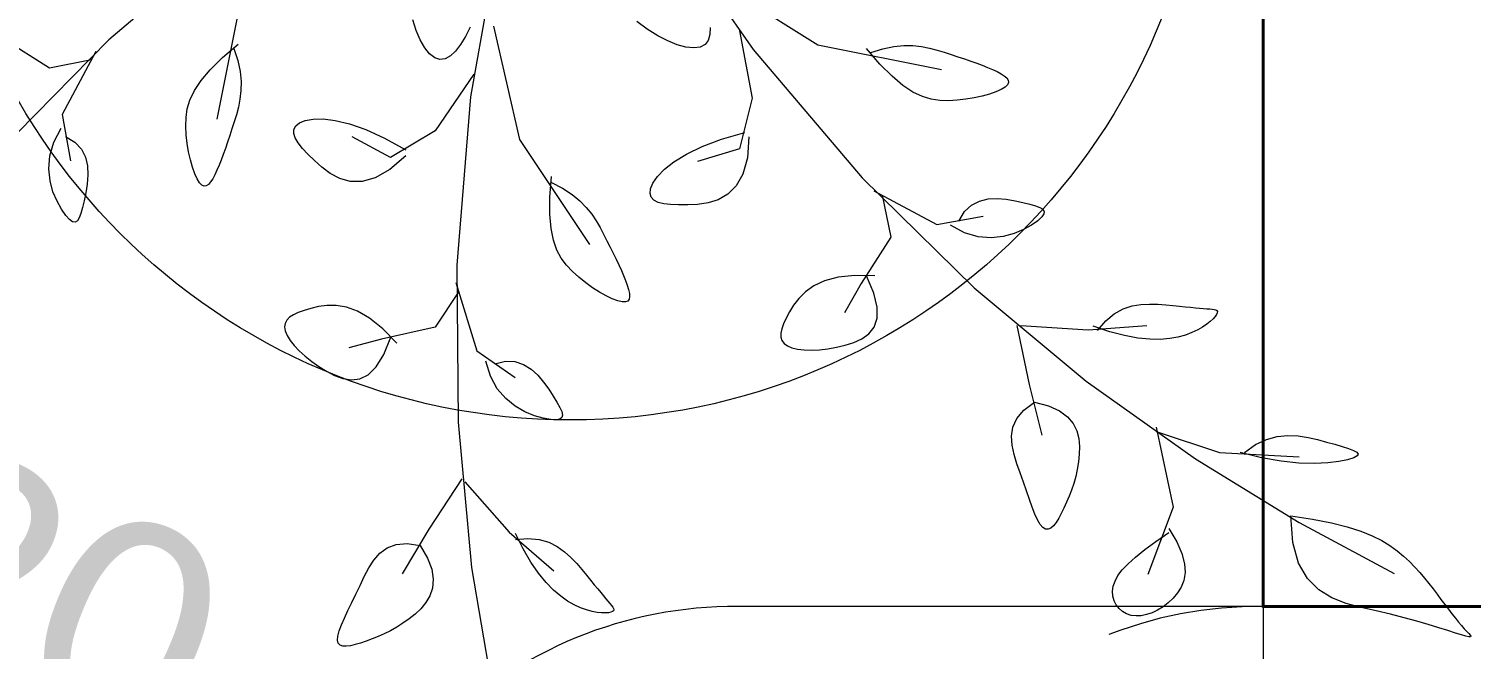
# Model space of a CAD drawing. Header units: centimetres. Extents: x -26724 to 60145, y -23645 to 6771.
# Drawn here: x -19273.8 to -19205.2, y 5338.4 to 5367.9 of the extents above; entities that cross this region are included whole.
import ezdxf

# ---------------------------------------------------------------- set-up
doc = ezdxf.new("R2010")
doc.units = ezdxf.units.CM
for name, pattern in [('AUSGEZOGEN', [0]), ('DALEKOVOD_VN', [5, 2.5, -2.5]), ('PUNKT2_S9', [0.35, 0.15, -0.1, 0, -0.1])]:
    doc.linetypes.add(name, pattern=pattern)
for name, color, linetype, lineweight in [('4.KOTE', 88, 'Continuous', 15), ('Moebel', 252, 'PUNKT2_S9', 13), ('namjestaj', 150, 'Continuous', 5), ('zid', 7, 'Continuous', 40)]:
    doc.layers.add(name, color=color, linetype=linetype, lineweight=lineweight)
doc.styles.get("Standard").update_dxf_attribs({"font": 'calibri.ttf'})
doc.dimstyles.new('ja 1 50', dxfattribs={"dimtxt": 10, "dimasz": 5, "dimexe": 5, "dimexo": 5, "dimgap": 1, "dimtad": 1, "dimdec": 0, "dimtxsty": 'Standard', "dimblk": 'ARCHTICK', "dimcen": 2.5, "dimclrd": 256, "dimclrt": 7, "dimadec": 0, "dimazin": 0, "dimtfac": 1, "dimtdec": 0, "dimtix": 1, "dimtmove": 1, "dimatfit": 3, "dimldrblk": 'ARCHTICK', "dimfxl": 10, "dimfxlon": 1, "dimlwd": 0, "dimlwe": 9, "dimarcsym": 0})

# ---------------------------------------------------------------- blocks, each defined once
blk = doc.blocks.new('ggggt')
at = {"layer": 'Moebel', "color": 91, "linetype": 'AUSGEZOGEN', "lineweight": 18, "transparency": 33554687}
for p, q in [((1571.528, 1984.52, 13.5), (1576.458, 1977.47, 13.5)), ((1564.507, 1983.677, 13.5), (1563.007, 1975.207, 13.5)), ((1551.896, 1983.117, 13.5), (1545.785, 1977.92, 13.5)), ((1574.847, 1980.627, 13.5), (1579.545, 1977.686, 13.5)), ((1552.112, 1980.03, 13.5), (1550.936, 1974.158, 13.5)), ((1560.419, 1978.366, 13.5), (1560.254, 1978.878, 13.5)), ((1562.998, 1978.522, 13.5), (1562.771, 1978.084, 13.5)), ((1564.101, 1978.578, 13.5), (1565.343, 1973.177, 13.5)), ((1571.423, 1978.427, 13.5), (1570.93, 1978.793, 13.5)), ((1574.412, 1978.51, 13.5), (1574.403, 1978.172, 13.5)), ((1545.785, 1977.92, 13.5), (1540.545, 1972.589, 13.5)), ((1542.963, 1976.57, 13.5), (1540.761, 1977.969, 13.5)), ((1560.611, 1977.918, 13.5), (1560.419, 1978.366, 13.5)), ((1560.827, 1977.545, 13.5), (1560.611, 1977.918, 13.5)), ((1562.771, 1978.084, 13.5), (1562.537, 1977.702, 13.5)), ((1571.915, 1978.12, 13.5), (1571.423, 1978.427, 13.5)), ((1572.393, 1977.874, 13.5), (1571.915, 1978.12, 13.5)), ((1572.846, 1977.693, 13.5), (1572.393, 1977.874, 13.5)), ((1574.325, 1977.899, 13.5), (1574.171, 1977.699, 13.5)), ((1574.403, 1978.172, 13.5), (1574.325, 1977.899, 13.5)), ((1575.809, 1978.35, 13.5), (1576.409, 1975.146, 13.5)), ((1545.166, 1977.369, 13.5), (1543.564, 1974.371, 13.5)), ((1551.2, 1977.079, 13.5), (1551.94, 1977.718, 13.5)), ((1551.74, 1977.519, 13.5), (1551.925, 1976.946, 13.5)), ((1561.059, 1977.258, 13.5), (1560.827, 1977.545, 13.5)), ((1561.303, 1977.068, 13.5), (1561.059, 1977.258, 13.5)), ((1562.051, 1977.156, 13.5), (1561.802, 1977.018, 13.5)), ((1562.296, 1977.388, 13.5), (1562.051, 1977.156, 13.5)), ((1562.537, 1977.702, 13.5), (1562.296, 1977.388, 13.5)), ((1573.262, 1977.582, 13.5), (1572.846, 1977.693, 13.5)), ((1573.63, 1977.543, 13.5), (1573.262, 1977.582, 13.5)), ((1573.936, 1977.581, 13.5), (1573.63, 1977.543, 13.5)), ((1574.171, 1977.699, 13.5), (1573.936, 1977.581, 13.5)), ((1576.458, 1977.47, 13.5), (1581.655, 1971.359, 13.5)), ((1579.545, 1977.686, 13.5), (1585.417, 1976.51, 13.5)), ((1582.496, 1976.774, 13.5), (1581.857, 1977.514, 13.5)), ((1582.057, 1977.314, 13.5), (1582.629, 1977.499, 13.5)), ((1582.629, 1977.499, 13.5), (1583.151, 1977.61, 13.5)), ((1583.151, 1977.61, 13.5), (1583.629, 1977.658, 13.5)), ((1583.629, 1977.658, 13.5), (1584.068, 1977.654, 13.5)), ((1584.068, 1977.654, 13.5), (1584.474, 1977.609, 13.5)), ((1584.474, 1977.609, 13.5), (1584.854, 1977.532, 13.5)), ((1584.854, 1977.532, 13.5), (1585.212, 1977.436, 13.5)), ((1585.212, 1977.436, 13.5), (1585.555, 1977.331, 13.5)), ((1585.555, 1977.331, 13.5), (1585.887, 1977.225, 13.5)), ((1585.887, 1977.225, 13.5), (1586.209, 1977.121, 13.5)), ((1544.966, 1976.969, 13.5), (1542.963, 1976.57, 13.5)), ((1550.181, 1975.984, 13.5), (1550.62, 1976.505, 13.5)), ((1550.62, 1976.505, 13.5), (1551.2, 1977.079, 13.5)), ((1551.925, 1976.946, 13.5), (1552.036, 1976.424, 13.5)), ((1561.552, 1976.985, 13.5), (1561.303, 1977.068, 13.5)), ((1561.802, 1977.018, 13.5), (1561.552, 1976.985, 13.5)), ((1583.07, 1976.194, 13.5), (1582.496, 1976.774, 13.5)), ((1586.209, 1977.121, 13.5), (1586.519, 1977.018, 13.5)), ((1586.519, 1977.018, 13.5), (1586.817, 1976.916, 13.5)), ((1586.817, 1976.916, 13.5), (1587.1, 1976.814, 13.5)), ((1587.1, 1976.814, 13.5), (1587.368, 1976.714, 13.5)), ((1587.368, 1976.714, 13.5), (1587.62, 1976.613, 13.5)), ((1587.62, 1976.613, 13.5), (1587.854, 1976.513, 13.5)), ((1587.854, 1976.513, 13.5), (1588.068, 1976.413, 13.5)), ((1549.865, 1975.507, 13.5), (1550.181, 1975.984, 13.5)), ((1552.036, 1976.424, 13.5), (1552.084, 1975.946, 13.5)), ((1552.084, 1975.946, 13.5), (1552.08, 1975.507, 13.5)), ((1563.17, 1976.287, 13.5), (1561.329, 1973.598, 13.5)), ((1583.591, 1975.755, 13.5), (1583.07, 1976.194, 13.5)), ((1588.068, 1976.413, 13.5), (1588.257, 1976.312, 13.5)), ((1588.257, 1976.312, 13.5), (1588.412, 1976.211, 13.5)), ((1588.412, 1976.211, 13.5), (1588.528, 1976.109, 13.5)), ((1588.567, 1975.79, 13.5), (1588.453, 1975.679, 13.5)), ((1588.528, 1976.109, 13.5), (1588.598, 1976.004, 13.5)), ((1588.613, 1975.898, 13.5), (1588.567, 1975.79, 13.5)), ((1588.598, 1976.004, 13.5), (1588.613, 1975.898, 13.5)), ((1549.652, 1975.062, 13.5), (1549.865, 1975.507, 13.5)), ((1552.034, 1975.101, 13.5), (1551.958, 1974.721, 13.5)), ((1552.08, 1975.507, 13.5), (1552.034, 1975.101, 13.5)), ((1563.007, 1975.207, 13.5), (1562.361, 1967.211, 13.5)), ((1576.409, 1975.146, 13.5), (1575.809, 1972.743, 13.5)), ((1584.068, 1975.439, 13.5), (1583.591, 1975.755, 13.5)), ((1584.513, 1975.227, 13.5), (1584.068, 1975.439, 13.5)), ((1584.935, 1975.1, 13.5), (1584.513, 1975.227, 13.5)), ((1585.345, 1975.04, 13.5), (1584.935, 1975.1, 13.5)), ((1586.584, 1975.094, 13.5), (1586.17, 1975.048, 13.5)), ((1586.986, 1975.162, 13.5), (1586.584, 1975.094, 13.5)), ((1587.366, 1975.247, 13.5), (1586.986, 1975.162, 13.5)), ((1587.714, 1975.345, 13.5), (1587.366, 1975.247, 13.5)), ((1588.018, 1975.453, 13.5), (1587.714, 1975.345, 13.5)), ((1588.268, 1975.565, 13.5), (1588.018, 1975.453, 13.5)), ((1588.453, 1975.679, 13.5), (1588.268, 1975.565, 13.5)), ((1549.466, 1974.23, 13.5), (1549.526, 1974.64, 13.5)), ((1549.526, 1974.64, 13.5), (1549.652, 1975.062, 13.5)), ((1551.958, 1974.721, 13.5), (1551.862, 1974.363, 13.5)), ((1585.755, 1975.028, 13.5), (1585.345, 1975.04, 13.5)), ((1586.17, 1975.048, 13.5), (1585.755, 1975.028, 13.5)), ((1543.173, 1973.052, 13.5), (1543.53, 1973.72, 13.5)), ((1543.564, 1974.371, 13.5), (1543.965, 1972.172, 13.5)), ((1549.454, 1973.82, 13.5), (1549.466, 1974.23, 13.5)), ((1549.474, 1973.405, 13.5), (1549.454, 1973.82, 13.5)), ((1551.757, 1974.02, 13.5), (1551.651, 1973.688, 13.5)), ((1551.862, 1974.363, 13.5), (1551.757, 1974.02, 13.5)), ((1554.601, 1973.662, 13.5), (1554.69, 1973.828, 13.5)), ((1554.69, 1973.828, 13.5), (1554.868, 1973.969, 13.5)), ((1554.868, 1973.969, 13.5), (1555.142, 1974.081, 13.5)), ((1555.142, 1974.081, 13.5), (1555.515, 1974.151, 13.5)), ((1555.515, 1974.151, 13.5), (1555.987, 1974.161, 13.5)), ((1555.987, 1974.161, 13.5), (1556.562, 1974.092, 13.5)), ((1556.562, 1974.092, 13.5), (1557.241, 1973.928, 13.5)), ((1557.241, 1973.928, 13.5), (1558.026, 1973.651, 13.5)), ((1542.984, 1972.405, 13.5), (1543.173, 1973.052, 13.5)), ((1543.73, 1973.321, 13.5), (1544.179, 1973.056, 13.5)), ((1544.179, 1973.056, 13.5), (1544.49, 1972.725, 13.5)), ((1549.52, 1972.991, 13.5), (1549.474, 1973.405, 13.5)), ((1551.444, 1973.056, 13.5), (1551.342, 1972.758, 13.5)), ((1551.547, 1973.366, 13.5), (1551.444, 1973.056, 13.5)), ((1551.651, 1973.688, 13.5), (1551.547, 1973.366, 13.5)), ((1554.594, 1973.472, 13.5), (1554.601, 1973.662, 13.5)), ((1554.664, 1973.258, 13.5), (1554.594, 1973.472, 13.5)), ((1554.804, 1973.021, 13.5), (1554.664, 1973.258, 13.5)), ((1555.007, 1972.762, 13.5), (1554.804, 1973.021, 13.5)), ((1559.206, 1972.323, 13.5), (1557.367, 1973.312, 13.5)), ((1558.026, 1973.651, 13.5), (1558.92, 1973.244, 13.5)), ((1558.92, 1973.244, 13.5), (1559.925, 1972.688, 13.5)), ((1561.329, 1973.598, 13.5), (1559.206, 1972.323, 13.5)), ((1565.343, 1973.177, 13.5), (1568.663, 1968.193, 13.5)), ((1574.036, 1972.848, 13.5), (1574.956, 1973.192, 13.5)), ((1574.956, 1973.192, 13.5), (1576.059, 1973.509, 13.5)), ((1576.259, 1973.309, 13.5), (1576.184, 1972.309, 13.5)), ((1542.934, 1971.789, 13.5), (1542.984, 1972.405, 13.5)), ((1544.49, 1972.725, 13.5), (1544.683, 1972.343, 13.5)), ((1544.683, 1972.343, 13.5), (1544.779, 1971.927, 13.5)), ((1549.588, 1972.589, 13.5), (1549.52, 1972.991, 13.5)), ((1549.673, 1972.209, 13.5), (1549.588, 1972.589, 13.5)), ((1551.24, 1972.475, 13.5), (1551.14, 1972.207, 13.5)), ((1551.342, 1972.758, 13.5), (1551.24, 1972.475, 13.5)), ((1555.266, 1972.48, 13.5), (1555.007, 1972.762, 13.5)), ((1555.574, 1972.177, 13.5), (1555.266, 1972.48, 13.5)), ((1559.925, 1972.405, 13.5), (1559.164, 1971.751, 13.5)), ((1572.688, 1972.124, 13.5), (1573.284, 1972.489, 13.5)), ((1573.284, 1972.489, 13.5), (1574.036, 1972.848, 13.5)), ((1575.809, 1972.743, 13.5), (1573.81, 1972.142, 13.5)), ((1542.994, 1971.215, 13.5), (1542.934, 1971.789, 13.5)), ((1544.779, 1971.927, 13.5), (1544.8, 1971.496, 13.5)), ((1549.771, 1971.861, 13.5), (1549.673, 1972.209, 13.5)), ((1549.879, 1971.557, 13.5), (1549.771, 1971.861, 13.5)), ((1550.939, 1971.721, 13.5), (1550.839, 1971.507, 13.5)), ((1551.039, 1971.955, 13.5), (1550.939, 1971.721, 13.5)), ((1551.14, 1972.207, 13.5), (1551.039, 1971.955, 13.5)), ((1555.928, 1971.86, 13.5), (1555.574, 1972.177, 13.5)), ((1556.328, 1971.561, 13.5), (1555.928, 1971.86, 13.5)), ((1559.164, 1971.751, 13.5), (1558.473, 1971.356, 13.5)), ((1571.906, 1971.426, 13.5), (1572.233, 1971.766, 13.5)), ((1572.233, 1971.766, 13.5), (1572.688, 1972.124, 13.5)), ((1576.184, 1972.309, 13.5), (1575.975, 1971.541, 13.5)), ((1543.134, 1970.696, 13.5), (1542.994, 1971.215, 13.5)), ((1544.765, 1971.065, 13.5), (1544.696, 1970.651, 13.5)), ((1544.8, 1971.496, 13.5), (1544.765, 1971.065, 13.5)), ((1549.991, 1971.307, 13.5), (1549.879, 1971.557, 13.5)), ((1550.105, 1971.122, 13.5), (1549.991, 1971.307, 13.5)), ((1550.216, 1971.008, 13.5), (1550.105, 1971.122, 13.5)), ((1550.324, 1970.962, 13.5), (1550.216, 1971.008, 13.5)), ((1550.43, 1970.978, 13.5), (1550.324, 1970.962, 13.5)), ((1550.534, 1971.047, 13.5), (1550.43, 1970.978, 13.5)), ((1550.637, 1971.163, 13.5), (1550.534, 1971.047, 13.5)), ((1550.738, 1971.318, 13.5), (1550.637, 1971.163, 13.5)), ((1550.839, 1971.507, 13.5), (1550.738, 1971.318, 13.5)), ((1556.779, 1971.322, 13.5), (1556.328, 1971.561, 13.5)), ((1557.284, 1971.181, 13.5), (1556.779, 1971.322, 13.5)), ((1557.848, 1971.179, 13.5), (1557.284, 1971.181, 13.5)), ((1558.473, 1971.356, 13.5), (1557.848, 1971.179, 13.5)), ((1566.785, 1970.446, 13.5), (1566.856, 1971.421, 13.5)), ((1566.856, 1971.138, 13.5), (1567.392, 1970.863, 13.5)), ((1571.578, 1970.839, 13.5), (1571.692, 1971.113, 13.5)), ((1571.692, 1971.113, 13.5), (1571.906, 1971.426, 13.5)), ((1575.658, 1970.974, 13.5), (1575.258, 1970.577, 13.5)), ((1575.975, 1971.541, 13.5), (1575.658, 1970.974, 13.5)), ((1581.655, 1971.359, 13.5), (1586.986, 1966.12, 13.5)), ((1543.326, 1970.242, 13.5), (1543.134, 1970.696, 13.5)), ((1544.615, 1970.272, 13.5), (1544.536, 1969.943, 13.5)), ((1544.696, 1970.651, 13.5), (1544.615, 1970.272, 13.5)), ((1566.781, 1969.629, 13.5), (1566.785, 1970.446, 13.5)), ((1567.392, 1970.863, 13.5), (1567.839, 1970.573, 13.5)), ((1567.839, 1970.573, 13.5), (1568.211, 1970.269, 13.5)), ((1568.211, 1970.269, 13.5), (1568.519, 1969.956, 13.5)), ((1571.552, 1970.613, 13.5), (1571.578, 1970.839, 13.5)), ((1571.606, 1970.433, 13.5), (1571.552, 1970.613, 13.5)), ((1571.736, 1970.294, 13.5), (1571.606, 1970.433, 13.5)), ((1571.936, 1970.193, 13.5), (1571.736, 1970.294, 13.5)), ((1574.801, 1970.319, 13.5), (1574.313, 1970.169, 13.5)), ((1575.258, 1970.577, 13.5), (1574.801, 1970.319, 13.5)), ((1582.206, 1970.74, 13.5), (1585.204, 1969.138, 13.5)), ((1582.606, 1970.54, 13.5), (1583.006, 1968.537, 13.5)), ((1587.232, 1970.257, 13.5), (1587.648, 1970.353, 13.5)), ((1587.648, 1970.353, 13.5), (1588.079, 1970.374, 13.5)), ((1588.079, 1970.374, 13.5), (1588.51, 1970.339, 13.5)), ((1588.51, 1970.339, 13.5), (1588.924, 1970.27, 13.5)), ((1588.924, 1970.27, 13.5), (1589.303, 1970.189, 13.5)), ((1543.54, 1969.863, 13.5), (1543.326, 1970.242, 13.5)), ((1543.747, 1969.572, 13.5), (1543.54, 1969.863, 13.5)), ((1544.46, 1969.671, 13.5), (1544.381, 1969.462, 13.5)), ((1544.536, 1969.943, 13.5), (1544.46, 1969.671, 13.5)), ((1566.839, 1968.95, 13.5), (1566.781, 1969.629, 13.5)), ((1568.519, 1969.956, 13.5), (1568.774, 1969.636, 13.5)), ((1568.774, 1969.636, 13.5), (1568.988, 1969.314, 13.5)), ((1572.203, 1970.124, 13.5), (1571.936, 1970.193, 13.5)), ((1572.529, 1970.084, 13.5), (1572.203, 1970.124, 13.5)), ((1572.911, 1970.068, 13.5), (1572.529, 1970.084, 13.5)), ((1573.344, 1970.072, 13.5), (1572.911, 1970.068, 13.5)), ((1573.818, 1970.097, 13.5), (1573.344, 1970.072, 13.5)), ((1574.313, 1970.169, 13.5), (1573.818, 1970.097, 13.5)), ((1586.255, 1969.304, 13.5), (1586.519, 1969.754, 13.5)), ((1586.519, 1969.754, 13.5), (1586.85, 1970.064, 13.5)), ((1586.85, 1970.064, 13.5), (1587.232, 1970.257, 13.5)), ((1589.303, 1970.189, 13.5), (1589.632, 1970.11, 13.5)), ((1589.632, 1970.11, 13.5), (1589.904, 1970.034, 13.5)), ((1589.904, 1970.034, 13.5), (1590.113, 1969.955, 13.5)), ((1590.113, 1969.955, 13.5), (1590.253, 1969.867, 13.5)), ((1590.301, 1969.644, 13.5), (1590.198, 1969.498, 13.5)), ((1590.253, 1969.867, 13.5), (1590.317, 1969.766, 13.5)), ((1590.317, 1969.766, 13.5), (1590.301, 1969.644, 13.5)), ((1543.924, 1969.377, 13.5), (1543.747, 1969.572, 13.5)), ((1544.07, 1969.274, 13.5), (1543.924, 1969.377, 13.5)), ((1544.191, 1969.258, 13.5), (1544.07, 1969.274, 13.5)), ((1544.293, 1969.322, 13.5), (1544.191, 1969.258, 13.5)), ((1544.381, 1969.462, 13.5), (1544.293, 1969.322, 13.5)), ((1566.952, 1968.389, 13.5), (1566.839, 1968.95, 13.5)), ((1568.988, 1969.314, 13.5), (1569.173, 1968.993, 13.5)), ((1569.173, 1968.993, 13.5), (1569.341, 1968.676, 13.5)), ((1585.204, 1969.138, 13.5), (1587.403, 1969.539, 13.5)), ((1586.523, 1968.747, 13.5), (1585.855, 1969.104, 13.5)), ((1589.334, 1968.9, 13.5), (1588.879, 1968.708, 13.5)), ((1589.712, 1969.114, 13.5), (1589.334, 1968.9, 13.5)), ((1590.003, 1969.321, 13.5), (1589.712, 1969.114, 13.5)), ((1590.198, 1969.498, 13.5), (1590.003, 1969.321, 13.5)), ((1567.116, 1967.925, 13.5), (1566.952, 1968.389, 13.5)), ((1569.341, 1968.676, 13.5), (1569.502, 1968.366, 13.5)), ((1569.502, 1968.366, 13.5), (1569.656, 1968.065, 13.5)), ((1583.006, 1968.537, 13.5), (1581.606, 1966.335, 13.5)), ((1587.17, 1968.558, 13.5), (1586.523, 1968.747, 13.5)), ((1587.786, 1968.508, 13.5), (1587.17, 1968.558, 13.5)), ((1588.36, 1968.568, 13.5), (1587.786, 1968.508, 13.5)), ((1588.879, 1968.708, 13.5), (1588.36, 1968.568, 13.5)), ((1567.325, 1967.536, 13.5), (1567.116, 1967.925, 13.5)), ((1567.573, 1967.204, 13.5), (1567.325, 1967.536, 13.5)), ((1569.656, 1968.065, 13.5), (1569.802, 1967.772, 13.5)), ((1569.802, 1967.772, 13.5), (1569.94, 1967.49, 13.5)), ((1562.361, 1967.211, 13.5), (1562.426, 1959.736, 13.5)), ((1567.854, 1966.906, 13.5), (1567.573, 1967.204, 13.5)), ((1568.162, 1966.627, 13.5), (1567.854, 1966.906, 13.5)), ((1569.94, 1967.49, 13.5), (1570.069, 1967.218, 13.5)), ((1570.069, 1967.218, 13.5), (1570.187, 1966.957, 13.5)), ((1570.187, 1966.957, 13.5), (1570.294, 1966.708, 13.5)), ((1562.313, 1966.383, 13.5), (1563.301, 1963.13, 13.5)), ((1568.488, 1966.367, 13.5), (1568.162, 1966.627, 13.5)), ((1568.82, 1966.13, 13.5), (1568.488, 1966.367, 13.5)), ((1570.294, 1966.708, 13.5), (1570.389, 1966.472, 13.5)), ((1570.389, 1966.472, 13.5), (1570.47, 1966.25, 13.5)), ((1570.47, 1966.25, 13.5), (1570.532, 1966.045, 13.5)), ((1579.349, 1966.223, 13.5), (1578.945, 1965.938, 13.5)), ((1579.863, 1966.461, 13.5), (1579.349, 1966.223, 13.5)), ((1580.506, 1966.632, 13.5), (1579.863, 1966.461, 13.5)), ((1581.297, 1966.718, 13.5), (1580.506, 1966.632, 13.5)), ((1581.606, 1966.335, 13.5), (1580.807, 1964.933, 13.5)), ((1582.256, 1966.701, 13.5), (1581.297, 1966.718, 13.5)), ((1582.203, 1965.881, 13.5), (1581.857, 1966.701, 13.5)), ((1562.454, 1965.959, 13.5), (1561.321, 1964.26, 13.5)), ((1569.149, 1965.921, 13.5), (1568.82, 1966.13, 13.5)), ((1569.464, 1965.745, 13.5), (1569.149, 1965.921, 13.5)), ((1569.755, 1965.606, 13.5), (1569.464, 1965.745, 13.5)), ((1570.011, 1965.509, 13.5), (1569.755, 1965.606, 13.5)), ((1570.223, 1965.458, 13.5), (1570.011, 1965.509, 13.5)), ((1570.491, 1965.5, 13.5), (1570.382, 1965.456, 13.5)), ((1570.555, 1965.586, 13.5), (1570.491, 1965.5, 13.5)), ((1570.532, 1966.045, 13.5), (1570.57, 1965.863, 13.5)), ((1570.58, 1965.709, 13.5), (1570.555, 1965.586, 13.5)), ((1570.57, 1965.863, 13.5), (1570.58, 1965.709, 13.5)), ((1578.63, 1965.624, 13.5), (1578.385, 1965.299, 13.5)), ((1578.945, 1965.938, 13.5), (1578.63, 1965.624, 13.5)), ((1582.361, 1965.213, 13.5), (1582.203, 1965.881, 13.5)), ((1586.986, 1966.12, 13.5), (1592.317, 1961.684, 13.5)), ((1554.576, 1964.844, 13.5), (1554.393, 1964.724, 13.5)), ((1554.807, 1964.954, 13.5), (1554.576, 1964.844, 13.5)), ((1555.083, 1965.055, 13.5), (1554.807, 1964.954, 13.5)), ((1555.403, 1965.15, 13.5), (1555.083, 1965.055, 13.5)), ((1555.764, 1965.237, 13.5), (1555.403, 1965.15, 13.5)), ((1556.167, 1965.294, 13.5), (1555.764, 1965.237, 13.5)), ((1556.612, 1965.294, 13.5), (1556.167, 1965.294, 13.5)), ((1557.099, 1965.209, 13.5), (1556.612, 1965.294, 13.5)), ((1557.631, 1965.014, 13.5), (1557.099, 1965.209, 13.5)), ((1558.206, 1964.68, 13.5), (1557.631, 1965.014, 13.5)), ((1570.382, 1965.456, 13.5), (1570.223, 1965.458, 13.5)), ((1578.192, 1964.982, 13.5), (1578.033, 1964.689, 13.5)), ((1578.385, 1965.299, 13.5), (1578.192, 1964.982, 13.5)), ((1582.356, 1964.679, 13.5), (1582.361, 1965.213, 13.5)), ((1593.239, 1964.556, 13.5), (1593.647, 1964.891, 13.5)), ((1593.647, 1964.891, 13.5), (1594.068, 1965.121, 13.5)), ((1594.068, 1965.121, 13.5), (1594.494, 1965.264, 13.5)), ((1594.494, 1965.264, 13.5), (1594.918, 1965.337, 13.5)), ((1594.918, 1965.337, 13.5), (1595.332, 1965.358, 13.5)), ((1595.332, 1965.358, 13.5), (1595.729, 1965.345, 13.5)), ((1595.729, 1965.345, 13.5), (1596.1, 1965.316, 13.5)), ((1596.1, 1965.316, 13.5), (1596.44, 1965.286, 13.5)), ((1596.44, 1965.286, 13.5), (1596.749, 1965.257, 13.5)), ((1596.749, 1965.257, 13.5), (1597.028, 1965.23, 13.5)), ((1597.028, 1965.23, 13.5), (1597.28, 1965.205, 13.5)), ((1597.28, 1965.205, 13.5), (1597.507, 1965.183, 13.5)), ((1597.507, 1965.183, 13.5), (1597.709, 1965.163, 13.5)), ((1597.709, 1965.163, 13.5), (1597.889, 1965.146, 13.5)), ((1597.889, 1965.146, 13.5), (1598.049, 1965.132, 13.5)), ((1598.049, 1965.132, 13.5), (1598.189, 1965.121, 13.5)), ((1598.189, 1965.121, 13.5), (1598.309, 1965.109, 13.5)), ((1598.309, 1965.109, 13.5), (1598.407, 1965.095, 13.5)), ((1598.407, 1965.095, 13.5), (1598.482, 1965.074, 13.5)), ((1598.515, 1964.865, 13.5), (1598.45, 1964.768, 13.5)), ((1598.482, 1965.074, 13.5), (1598.532, 1965.044, 13.5)), ((1598.55, 1964.943, 13.5), (1598.515, 1964.865, 13.5)), ((1598.532, 1965.044, 13.5), (1598.555, 1965.001, 13.5)), ((1598.555, 1965.001, 13.5), (1598.55, 1964.943, 13.5)), ((1554.181, 1964.438, 13.5), (1554.156, 1964.268, 13.5)), ((1554.156, 1964.268, 13.5), (1554.188, 1964.077, 13.5)), ((1554.261, 1964.589, 13.5), (1554.181, 1964.438, 13.5)), ((1554.393, 1964.724, 13.5), (1554.261, 1964.589, 13.5)), ((1558.827, 1964.182, 13.5), (1558.206, 1964.68, 13.5)), ((1561.321, 1964.26, 13.5), (1558.774, 1963.692, 13.5)), ((1559.493, 1963.492, 13.5), (1558.827, 1964.182, 13.5)), ((1577.823, 1964.181, 13.5), (1577.779, 1963.966, 13.5)), ((1577.909, 1964.422, 13.5), (1577.823, 1964.181, 13.5)), ((1578.033, 1964.689, 13.5), (1577.909, 1964.422, 13.5)), ((1581.969, 1963.941, 13.5), (1582.217, 1964.261, 13.5)), ((1582.217, 1964.261, 13.5), (1582.356, 1964.679, 13.5)), ((1589.003, 1964.332, 13.5), (1589.602, 1961.529, 13.5)), ((1589.203, 1964.332, 13.5), (1592.401, 1964.132, 13.5)), ((1592.401, 1964.132, 13.5), (1595.2, 1964.332, 13.5)), ((1593.435, 1964.039, 13.5), (1592.651, 1964.298, 13.5)), ((1592.851, 1964.098, 13.5), (1593.239, 1964.556, 13.5)), ((1597.618, 1964.122, 13.5), (1597.344, 1963.995, 13.5)), ((1597.855, 1964.255, 13.5), (1597.618, 1964.122, 13.5)), ((1598.055, 1964.392, 13.5), (1597.855, 1964.255, 13.5)), ((1598.22, 1964.526, 13.5), (1598.055, 1964.392, 13.5)), ((1598.352, 1964.653, 13.5), (1598.22, 1964.526, 13.5)), ((1598.45, 1964.768, 13.5), (1598.352, 1964.653, 13.5)), ((1554.188, 1964.077, 13.5), (1554.279, 1963.862, 13.5)), ((1554.279, 1963.862, 13.5), (1554.424, 1963.629, 13.5)), ((1554.424, 1963.629, 13.5), (1554.619, 1963.383, 13.5)), ((1558.774, 1963.692, 13.5), (1557.217, 1963.267, 13.5)), ((1558.875, 1962.95, 13.5), (1559.21, 1963.774, 13.5)), ((1577.779, 1963.966, 13.5), (1577.781, 1963.777, 13.5)), ((1577.781, 1963.777, 13.5), (1577.831, 1963.614, 13.5)), ((1577.831, 1963.614, 13.5), (1577.933, 1963.476, 13.5)), ((1577.933, 1963.476, 13.5), (1578.092, 1963.364, 13.5)), ((1580.84, 1963.397, 13.5), (1581.254, 1963.527, 13.5)), ((1581.254, 1963.527, 13.5), (1581.639, 1963.702, 13.5)), ((1581.639, 1963.702, 13.5), (1581.969, 1963.941, 13.5)), ((1594.14, 1963.855, 13.5), (1593.435, 1964.039, 13.5)), ((1594.771, 1963.739, 13.5), (1594.14, 1963.855, 13.5)), ((1595.336, 1963.683, 13.5), (1594.771, 1963.739, 13.5)), ((1595.838, 1963.677, 13.5), (1595.336, 1963.683, 13.5)), ((1596.285, 1963.714, 13.5), (1595.838, 1963.677, 13.5)), ((1596.681, 1963.784, 13.5), (1596.285, 1963.714, 13.5)), ((1597.033, 1963.881, 13.5), (1596.681, 1963.784, 13.5)), ((1597.344, 1963.995, 13.5), (1597.033, 1963.881, 13.5)), ((1554.619, 1963.383, 13.5), (1554.858, 1963.13, 13.5)), ((1554.858, 1963.13, 13.5), (1555.136, 1962.875, 13.5)), ((1555.136, 1962.875, 13.5), (1555.448, 1962.624, 13.5)), ((1558.514, 1962.366, 13.5), (1558.875, 1962.95, 13.5)), ((1563.301, 1963.13, 13.5), (1565.139, 1961.859, 13.5)), ((1578.092, 1963.364, 13.5), (1578.308, 1963.276, 13.5)), ((1578.308, 1963.276, 13.5), (1578.575, 1963.214, 13.5)), ((1578.575, 1963.214, 13.5), (1578.887, 1963.178, 13.5)), ((1578.887, 1963.178, 13.5), (1579.235, 1963.167, 13.5)), ((1579.235, 1963.167, 13.5), (1579.612, 1963.184, 13.5)), ((1579.612, 1963.184, 13.5), (1580.01, 1963.227, 13.5)), ((1580.01, 1963.227, 13.5), (1580.422, 1963.298, 13.5)), ((1580.422, 1963.298, 13.5), (1580.84, 1963.397, 13.5)), ((1555.448, 1962.624, 13.5), (1555.79, 1962.382, 13.5)), ((1555.79, 1962.382, 13.5), (1556.155, 1962.157, 13.5)), ((1556.155, 1962.157, 13.5), (1556.539, 1961.956, 13.5)), ((1558.133, 1961.991, 13.5), (1558.514, 1962.366, 13.5)), ((1563.956, 1961.922, 13.5), (1563.736, 1962.646, 13.5)), ((1564.161, 1962.505, 13.5), (1564.665, 1962.636, 13.5)), ((1564.665, 1962.636, 13.5), (1565.119, 1962.621, 13.5)), ((1565.119, 1962.621, 13.5), (1565.526, 1962.488, 13.5)), ((1565.526, 1962.488, 13.5), (1565.887, 1962.262, 13.5)), ((1565.887, 1962.262, 13.5), (1566.207, 1961.971, 13.5)), ((1556.539, 1961.956, 13.5), (1556.935, 1961.808, 13.5)), ((1556.935, 1961.808, 13.5), (1557.337, 1961.743, 13.5)), ((1557.337, 1961.743, 13.5), (1557.739, 1961.794, 13.5)), ((1557.739, 1961.794, 13.5), (1558.133, 1961.991, 13.5)), ((1564.281, 1961.33, 13.5), (1563.956, 1961.922, 13.5)), ((1566.207, 1961.971, 13.5), (1566.487, 1961.642, 13.5)), ((1566.487, 1961.642, 13.5), (1566.731, 1961.301, 13.5)), ((1589.602, 1961.529, 13.5), (1590.202, 1959.126, 13.5)), ((1592.317, 1961.684, 13.5), (1597.514, 1957.986, 13.5)), ((1564.681, 1960.859, 13.5), (1564.281, 1961.33, 13.5)), ((1565.128, 1960.496, 13.5), (1564.681, 1960.859, 13.5)), ((1566.731, 1961.301, 13.5), (1566.942, 1960.975, 13.5)), ((1566.942, 1960.975, 13.5), (1567.119, 1960.687, 13.5)), ((1567.119, 1960.687, 13.5), (1567.258, 1960.441, 13.5)), ((1589.347, 1960.309, 13.5), (1589.853, 1960.694, 13.5)), ((1589.853, 1960.694, 13.5), (1590.521, 1960.512, 13.5)), ((1589.853, 1960.694, 13.5), (1589.853, 1960.694, 13.5)), ((1565.595, 1960.228, 13.5), (1565.128, 1960.496, 13.5)), ((1566.052, 1960.042, 13.5), (1565.595, 1960.228, 13.5)), ((1566.47, 1959.926, 13.5), (1566.052, 1960.042, 13.5)), ((1567.258, 1960.441, 13.5), (1567.349, 1960.237, 13.5)), ((1567.349, 1960.237, 13.5), (1567.386, 1960.076, 13.5)), ((1567.386, 1960.076, 13.5), (1567.36, 1959.959, 13.5)), ((1589.013, 1959.909, 13.5), (1589.347, 1960.309, 13.5)), ((1590.521, 1960.512, 13.5), (1591.039, 1960.275, 13.5)), ((1591.039, 1960.275, 13.5), (1591.424, 1959.99, 13.5)), ((1591.424, 1959.99, 13.5), (1591.694, 1959.669, 13.5)), ((1562.426, 1959.736, 13.5), (1563.059, 1952.83, 13.5)), ((1566.823, 1959.867, 13.5), (1566.47, 1959.926, 13.5)), ((1567.086, 1959.854, 13.5), (1566.823, 1959.867, 13.5)), ((1567.262, 1959.884, 13.5), (1567.086, 1959.854, 13.5)), ((1567.36, 1959.959, 13.5), (1567.262, 1959.884, 13.5)), ((1588.755, 1959.071, 13.5), (1588.824, 1959.495, 13.5)), ((1588.824, 1959.495, 13.5), (1589.013, 1959.909, 13.5)), ((1591.694, 1959.669, 13.5), (1591.867, 1959.321, 13.5)), ((1591.867, 1959.321, 13.5), (1591.961, 1958.955, 13.5)), ((1595.65, 1959.492, 13.5), (1596.45, 1955.687, 13.5)), ((1595.65, 1959.292, 13.5), (1598.649, 1958.291, 13.5)), ((1588.781, 1958.639, 13.5), (1588.755, 1959.071, 13.5)), ((1588.876, 1958.201, 13.5), (1588.781, 1958.639, 13.5)), ((1591.961, 1958.955, 13.5), (1591.995, 1958.58, 13.5)), ((1599.848, 1958.291, 13.5), (1600.372, 1958.669, 13.5)), ((1600.372, 1958.669, 13.5), (1600.893, 1958.918, 13.5)), ((1600.893, 1958.918, 13.5), (1601.406, 1959.056, 13.5)), ((1601.406, 1959.056, 13.5), (1601.91, 1959.104, 13.5)), ((1601.91, 1959.104, 13.5), (1602.399, 1959.082, 13.5)), ((1602.399, 1959.082, 13.5), (1602.87, 1959.009, 13.5)), ((1602.87, 1959.009, 13.5), (1603.32, 1958.905, 13.5)), ((1603.32, 1958.905, 13.5), (1603.746, 1958.791, 13.5)), ((1603.746, 1958.791, 13.5), (1604.142, 1958.683, 13.5)), ((1604.142, 1958.683, 13.5), (1604.497, 1958.582, 13.5)), ((1589.014, 1957.762, 13.5), (1588.876, 1958.201, 13.5)), ((1591.985, 1958.207, 13.5), (1591.948, 1957.844, 13.5)), ((1591.995, 1958.58, 13.5), (1591.985, 1958.207, 13.5)), ((1597.514, 1957.986, 13.5), (1602.444, 1954.959, 13.5)), ((1598.649, 1958.291, 13.5), (1602.447, 1958.09, 13.5)), ((1600.659, 1958.04, 13.5), (1599.648, 1958.291, 13.5)), ((1601.588, 1957.878, 13.5), (1600.659, 1958.04, 13.5)), ((1604.756, 1957.946, 13.5), (1604.343, 1957.861, 13.5)), ((1604.497, 1958.582, 13.5), (1604.799, 1958.488, 13.5)), ((1605.046, 1958.04, 13.5), (1604.756, 1957.946, 13.5)), ((1604.799, 1958.488, 13.5), (1605.033, 1958.397, 13.5)), ((1605.033, 1958.397, 13.5), (1605.188, 1958.309, 13.5)), ((1605.207, 1958.132, 13.5), (1605.046, 1958.04, 13.5)), ((1605.188, 1958.309, 13.5), (1605.25, 1958.221, 13.5)), ((1605.25, 1958.221, 13.5), (1605.207, 1958.132, 13.5)), ((1589.17, 1957.323, 13.5), (1589.014, 1957.762, 13.5)), ((1589.322, 1956.888, 13.5), (1589.17, 1957.323, 13.5)), ((1591.889, 1957.491, 13.5), (1591.812, 1957.151, 13.5)), ((1591.948, 1957.844, 13.5), (1591.889, 1957.491, 13.5)), ((1602.428, 1957.793, 13.5), (1601.588, 1957.878, 13.5)), ((1603.171, 1957.771, 13.5), (1602.428, 1957.793, 13.5)), ((1603.812, 1957.798, 13.5), (1603.171, 1957.771, 13.5)), ((1604.343, 1957.861, 13.5), (1603.812, 1957.798, 13.5)), ((1562.588, 1957.046, 13.5), (1561.03, 1954.64, 13.5)), ((1562.729, 1956.905, 13.5), (1564.849, 1954.502, 13.5)), ((1589.468, 1956.465, 13.5), (1589.322, 1956.888, 13.5)), ((1591.719, 1956.824, 13.5), (1591.613, 1956.51, 13.5)), ((1591.812, 1957.151, 13.5), (1591.719, 1956.824, 13.5)), ((1589.608, 1956.065, 13.5), (1589.468, 1956.465, 13.5)), ((1589.742, 1955.696, 13.5), (1589.608, 1956.065, 13.5)), ((1591.377, 1955.925, 13.5), (1591.252, 1955.654, 13.5)), ((1591.498, 1956.21, 13.5), (1591.377, 1955.925, 13.5)), ((1591.613, 1956.51, 13.5), (1591.498, 1956.21, 13.5)), ((1589.873, 1955.367, 13.5), (1589.742, 1955.696, 13.5)), ((1590.001, 1955.089, 13.5), (1589.873, 1955.367, 13.5)), ((1591.002, 1955.17, 13.5), (1590.877, 1954.971, 13.5)), ((1591.127, 1955.4, 13.5), (1591.002, 1955.17, 13.5)), ((1591.252, 1955.654, 13.5), (1591.127, 1955.4, 13.5)), ((1596.45, 1955.687, 13.5), (1595.25, 1952.483, 13.5)), ((1602.047, 1955.287, 13.5), (1603.09, 1955.128, 13.5)), ((1602.145, 1954.017, 13.5), (1602.047, 1955.287, 13.5)), ((1602.047, 1955.287, 13.5), (1602.047, 1955.287, 13.5)), ((1561.03, 1954.64, 13.5), (1559.755, 1952.517, 13.5)), ((1564.849, 1954.502, 13.5), (1566.97, 1952.664, 13.5)), ((1590.127, 1954.87, 13.5), (1590.001, 1955.089, 13.5)), ((1590.253, 1954.72, 13.5), (1590.127, 1954.87, 13.5)), ((1590.378, 1954.645, 13.5), (1590.253, 1954.72, 13.5)), ((1590.502, 1954.64, 13.5), (1590.378, 1954.645, 13.5)), ((1590.627, 1954.698, 13.5), (1590.502, 1954.64, 13.5)), ((1590.752, 1954.811, 13.5), (1590.627, 1954.698, 13.5)), ((1590.877, 1954.971, 13.5), (1590.752, 1954.811, 13.5)), ((1595.626, 1954.058, 13.5), (1596.25, 1954.486, 13.5)), ((1596.25, 1954.686, 13.5), (1596.627, 1954.051, 13.5)), ((1602.444, 1954.959, 13.5), (1606.972, 1952.534, 13.5)), ((1603.09, 1955.128, 13.5), (1603.981, 1954.951, 13.5)), ((1603.981, 1954.951, 13.5), (1604.739, 1954.759, 13.5)), ((1604.739, 1954.759, 13.5), (1605.379, 1954.553, 13.5)), ((1605.379, 1954.553, 13.5), (1605.919, 1954.334, 13.5)), ((1559.041, 1953.752, 13.5), (1559.467, 1953.911, 13.5)), ((1559.467, 1953.911, 13.5), (1559.987, 1953.958, 13.5)), ((1559.987, 1953.958, 13.5), (1560.616, 1953.872, 13.5)), ((1560.616, 1953.872, 13.5), (1560.96, 1953.271, 13.5)), ((1560.616, 1953.872, 13.5), (1560.616, 1953.872, 13.5)), ((1565.514, 1953.705, 13.5), (1565.144, 1954.442, 13.5)), ((1565.144, 1954.159, 13.5), (1565.742, 1954.209, 13.5)), ((1565.742, 1954.209, 13.5), (1566.267, 1954.157, 13.5)), ((1566.267, 1954.157, 13.5), (1566.728, 1954.022, 13.5)), ((1566.728, 1954.022, 13.5), (1567.13, 1953.822, 13.5)), ((1567.13, 1953.822, 13.5), (1567.481, 1953.574, 13.5)), ((1595.098, 1953.672, 13.5), (1595.626, 1954.058, 13.5)), ((1596.627, 1954.051, 13.5), (1596.871, 1953.494, 13.5)), ((1602.42, 1953.034, 13.5), (1602.145, 1954.017, 13.5)), ((1605.919, 1954.334, 13.5), (1606.376, 1954.104, 13.5)), ((1606.376, 1954.104, 13.5), (1606.768, 1953.865, 13.5)), ((1606.768, 1953.865, 13.5), (1607.111, 1953.618, 13.5)), ((1558.163, 1952.801, 13.5), (1558.405, 1953.177, 13.5)), ((1558.405, 1953.177, 13.5), (1558.693, 1953.501, 13.5)), ((1558.693, 1953.501, 13.5), (1559.041, 1953.752, 13.5)), ((1560.96, 1953.271, 13.5), (1561.158, 1952.737, 13.5)), ((1565.883, 1953.077, 13.5), (1565.514, 1953.705, 13.5)), ((1567.481, 1953.574, 13.5), (1567.789, 1953.296, 13.5)), ((1567.789, 1953.296, 13.5), (1568.06, 1953.007, 13.5)), ((1594.307, 1953.003, 13.5), (1594.661, 1953.322, 13.5)), ((1594.661, 1953.322, 13.5), (1595.098, 1953.672, 13.5)), ((1596.871, 1953.494, 13.5), (1596.998, 1953.006, 13.5)), ((1607.111, 1953.618, 13.5), (1607.421, 1953.365, 13.5)), ((1607.421, 1953.365, 13.5), (1607.703, 1953.107, 13.5)), ((1607.703, 1953.107, 13.5), (1607.961, 1952.846, 13.5)), ((1557.95, 1952.392, 13.5), (1558.163, 1952.801, 13.5)), ((1561.158, 1952.737, 13.5), (1561.23, 1952.264, 13.5)), ((1563.059, 1952.83, 13.5), (1564.119, 1946.54, 13.5)), ((1566.248, 1952.548, 13.5), (1565.883, 1953.077, 13.5)), ((1566.607, 1952.109, 13.5), (1566.248, 1952.548, 13.5)), ((1568.06, 1953.007, 13.5), (1568.302, 1952.723, 13.5)), ((1568.302, 1952.723, 13.5), (1568.521, 1952.462, 13.5)), ((1568.521, 1952.462, 13.5), (1568.719, 1952.223, 13.5)), ((1593.684, 1952.18, 13.5), (1593.825, 1952.437, 13.5)), ((1593.825, 1952.437, 13.5), (1594.031, 1952.71, 13.5)), ((1594.031, 1952.71, 13.5), (1594.307, 1953.003, 13.5)), ((1597.024, 1952.581, 13.5), (1596.966, 1952.212, 13.5)), ((1596.998, 1953.006, 13.5), (1597.024, 1952.581, 13.5)), ((1602.841, 1952.294, 13.5), (1602.42, 1953.034, 13.5)), ((1607.961, 1952.846, 13.5), (1608.198, 1952.584, 13.5)), ((1608.198, 1952.584, 13.5), (1608.418, 1952.321, 13.5)), ((1557.55, 1951.556, 13.5), (1557.75, 1951.972, 13.5)), ((1557.75, 1951.972, 13.5), (1557.95, 1952.392, 13.5)), ((1561.194, 1951.846, 13.5), (1561.07, 1951.478, 13.5)), ((1561.23, 1952.264, 13.5), (1561.194, 1951.846, 13.5)), ((1566.958, 1951.75, 13.5), (1566.607, 1952.109, 13.5)), ((1567.3, 1951.46, 13.5), (1566.958, 1951.75, 13.5)), ((1568.719, 1952.223, 13.5), (1568.898, 1952.006, 13.5)), ((1568.898, 1952.006, 13.5), (1569.059, 1951.81, 13.5)), ((1569.059, 1951.81, 13.5), (1569.203, 1951.635, 13.5)), ((1593.57, 1951.692, 13.5), (1593.601, 1951.933, 13.5)), ((1593.601, 1951.933, 13.5), (1593.684, 1952.18, 13.5)), ((1596.84, 1951.891, 13.5), (1596.662, 1951.611, 13.5)), ((1596.966, 1952.212, 13.5), (1596.84, 1951.891, 13.5)), ((1603.38, 1951.755, 13.5), (1602.841, 1952.294, 13.5)), ((1604.006, 1951.376, 13.5), (1603.38, 1951.755, 13.5)), ((1608.418, 1952.321, 13.5), (1608.625, 1952.06, 13.5)), ((1608.625, 1952.06, 13.5), (1608.821, 1951.802, 13.5)), ((1608.821, 1951.802, 13.5), (1609.01, 1951.549, 13.5)), ((1557.17, 1950.773, 13.5), (1557.354, 1951.155, 13.5)), ((1557.354, 1951.155, 13.5), (1557.55, 1951.556, 13.5)), ((1560.877, 1951.152, 13.5), (1560.636, 1950.863, 13.5)), ((1561.07, 1951.478, 13.5), (1560.877, 1951.152, 13.5)), ((1567.63, 1951.229, 13.5), (1567.3, 1951.46, 13.5)), ((1567.947, 1951.049, 13.5), (1567.63, 1951.229, 13.5)), ((1568.248, 1950.909, 13.5), (1567.947, 1951.049, 13.5)), ((1569.203, 1951.635, 13.5), (1569.332, 1951.478, 13.5)), ((1569.332, 1951.478, 13.5), (1569.448, 1951.338, 13.5)), ((1569.448, 1951.338, 13.5), (1569.55, 1951.215, 13.5)), ((1569.55, 1951.215, 13.5), (1569.642, 1951.108, 13.5)), ((1569.642, 1951.108, 13.5), (1569.718, 1951.015, 13.5)), ((1593.586, 1951.461, 13.5), (1593.57, 1951.692, 13.5)), ((1593.646, 1951.244, 13.5), (1593.586, 1951.461, 13.5)), ((1593.745, 1951.046, 13.5), (1593.646, 1951.244, 13.5)), ((1593.879, 1950.873, 13.5), (1593.745, 1951.046, 13.5)), ((1596.216, 1951.147, 13.5), (1595.969, 1950.958, 13.5)), ((1596.45, 1951.365, 13.5), (1596.216, 1951.147, 13.5)), ((1596.662, 1951.611, 13.5), (1596.45, 1951.365, 13.5)), ((1604.689, 1951.112, 13.5), (1604.006, 1951.376, 13.5)), ((1605.401, 1950.923, 13.5), (1604.689, 1951.112, 13.5)), ((1609.01, 1951.549, 13.5), (1609.196, 1951.302, 13.5)), ((1609.196, 1951.302, 13.5), (1609.377, 1951.063, 13.5)), ((1609.377, 1951.063, 13.5), (1609.553, 1950.835, 13.5)), ((1556.864, 1950.091, 13.5), (1557.004, 1950.416, 13.5)), ((1557.004, 1950.416, 13.5), (1557.17, 1950.773, 13.5)), ((1560.083, 1950.375, 13.5), (1559.792, 1950.168, 13.5)), ((1560.366, 1950.606, 13.5), (1560.083, 1950.375, 13.5)), ((1560.636, 1950.863, 13.5), (1560.366, 1950.606, 13.5)), ((1568.531, 1950.805, 13.5), (1568.248, 1950.909, 13.5)), ((1568.793, 1950.733, 13.5), (1568.531, 1950.805, 13.5)), ((1569.031, 1950.687, 13.5), (1568.793, 1950.733, 13.5)), ((1569.243, 1950.665, 13.5), (1569.031, 1950.687, 13.5)), ((1569.425, 1950.662, 13.5), (1569.243, 1950.665, 13.5)), ((1569.576, 1950.674, 13.5), (1569.425, 1950.662, 13.5)), ((1569.691, 1950.697, 13.5), (1569.576, 1950.674, 13.5)), ((1569.771, 1950.727, 13.5), (1569.691, 1950.697, 13.5)), ((1569.718, 1951.015, 13.5), (1569.777, 1950.935, 13.5)), ((1569.815, 1950.765, 13.5), (1569.771, 1950.727, 13.5)), ((1569.777, 1950.935, 13.5), (1569.815, 1950.868, 13.5)), ((1569.815, 1950.868, 13.5), (1569.829, 1950.811, 13.5)), ((1569.829, 1950.811, 13.5), (1569.815, 1950.765, 13.5)), ((1594.044, 1950.729, 13.5), (1593.879, 1950.873, 13.5)), ((1594.236, 1950.619, 13.5), (1594.044, 1950.729, 13.5)), ((1594.451, 1950.548, 13.5), (1594.236, 1950.619, 13.5)), ((1594.684, 1950.519, 13.5), (1594.451, 1950.548, 13.5)), ((1594.932, 1950.532, 13.5), (1594.684, 1950.519, 13.5)), ((1595.189, 1950.585, 13.5), (1594.932, 1950.532, 13.5)), ((1595.45, 1950.675, 13.5), (1595.189, 1950.585, 13.5)), ((1595.712, 1950.8, 13.5), (1595.45, 1950.675, 13.5)), ((1595.969, 1950.958, 13.5), (1595.712, 1950.8, 13.5)), ((1606.112, 1950.765, 13.5), (1605.401, 1950.923, 13.5)), ((1606.795, 1950.604, 13.5), (1606.112, 1950.765, 13.5)), ((1607.44, 1950.437, 13.5), (1606.795, 1950.604, 13.5)), ((1608.042, 1950.27, 13.5), (1607.44, 1950.437, 13.5)), ((1609.553, 1950.835, 13.5), (1609.722, 1950.619, 13.5)), ((1609.722, 1950.619, 13.5), (1609.884, 1950.416, 13.5)), ((1609.884, 1950.416, 13.5), (1610.036, 1950.23, 13.5)), ((1556.692, 1949.56, 13.5), (1556.758, 1949.804, 13.5)), ((1556.758, 1949.804, 13.5), (1556.864, 1950.091, 13.5)), ((1559.199, 1949.817, 13.5), (1558.903, 1949.67, 13.5)), ((1559.497, 1949.982, 13.5), (1559.199, 1949.817, 13.5)), ((1559.792, 1950.168, 13.5), (1559.497, 1949.982, 13.5)), ((1608.594, 1950.108, 13.5), (1608.042, 1950.27, 13.5)), ((1609.089, 1949.956, 13.5), (1608.594, 1950.108, 13.5)), ((1609.523, 1949.819, 13.5), (1609.089, 1949.956, 13.5)), ((1609.887, 1949.703, 13.5), (1609.523, 1949.819, 13.5)), ((1610.176, 1949.613, 13.5), (1609.887, 1949.703, 13.5)), ((1610.036, 1950.23, 13.5), (1610.179, 1950.062, 13.5)), ((1610.179, 1950.062, 13.5), (1610.31, 1949.914, 13.5)), ((1610.31, 1949.914, 13.5), (1610.427, 1949.787, 13.5)), ((1610.427, 1949.787, 13.5), (1610.523, 1949.684, 13.5)), ((1610.523, 1949.684, 13.5), (1610.59, 1949.604, 13.5)), ((1556.675, 1949.365, 13.5), (1556.692, 1949.56, 13.5)), ((1556.71, 1949.224, 13.5), (1556.675, 1949.365, 13.5)), ((1556.795, 1949.133, 13.5), (1556.71, 1949.224, 13.5)), ((1556.925, 1949.085, 13.5), (1556.795, 1949.133, 13.5)), ((1557.093, 1949.077, 13.5), (1556.925, 1949.085, 13.5)), ((1557.294, 1949.101, 13.5), (1557.093, 1949.077, 13.5)), ((1557.523, 1949.154, 13.5), (1557.294, 1949.101, 13.5)), ((1557.774, 1949.228, 13.5), (1557.523, 1949.154, 13.5)), ((1558.042, 1949.319, 13.5), (1557.774, 1949.228, 13.5)), ((1558.321, 1949.423, 13.5), (1558.042, 1949.319, 13.5)), ((1558.609, 1949.539, 13.5), (1558.321, 1949.423, 13.5)), ((1558.903, 1949.67, 13.5), (1558.609, 1949.539, 13.5)), ((1610.387, 1949.554, 13.5), (1610.176, 1949.613, 13.5)), ((1610.525, 1949.524, 13.5), (1610.387, 1949.554, 13.5)), ((1610.599, 1949.523, 13.5), (1610.525, 1949.524, 13.5)), ((1610.59, 1949.604, 13.5), (1610.618, 1949.551, 13.5)), ((1610.618, 1949.551, 13.5), (1610.599, 1949.523, 13.5))]:
    blk.add_line(p, q, dxfattribs=at)
blk.add_circle((1567.746, 1990.122, 13.5), 30.281, dxfattribs=at)
blk = doc.blocks.new('_ArchTick')
at = {"color": 0, "linetype": 'ByBlock', "const_width": 0.15}
blk.add_lwpolyline([(-0.5, -0.5), (0.5, 0.5)], dxfattribs=at)
blk = doc.blocks.new('*D2937')
at = {"layer": '4.KOTE', "color": 0, "lineweight": 9, "transparency": 16777216}
for p, q in [((-19295.073, 5897.752), (-19295.073, 5884.437)), ((-19200.073, 5879.437), (-19200.073, 5894.437))]:
    blk.add_line(p, q, dxfattribs=at)
at = {"layer": '4.KOTE', "lineweight": 0, "transparency": 16777216}
blk.add_line((-19200.073, 5889.437), (-19295.073, 5889.437), dxfattribs=at)
at = {"layer": 'Defpoints', "color": 0, "lineweight": 50, "transparency": 16777216}
for p in [(-19295.073, 5910.464, 13.5), (-19295.073, 5889.437), (-19200.073, 3696.575, 13.5)]:
    blk.add_point(p, dxfattribs=at)
at = {"layer": '4.KOTE', "lineweight": 0, "transparency": 16777216, "xscale": 5, "yscale": 5, "zscale": 5, "rotation": 180}
blk.add_blockref('_ArchTick', (-19295.073, 5889.437), dxfattribs=at)
at = {"layer": '4.KOTE', "lineweight": 0, "transparency": 16777216, "xscale": 5, "yscale": 5, "zscale": 5}
blk.add_blockref('_ArchTick', (-19200.073, 5889.437), dxfattribs=at)
at = {"layer": '4.KOTE', "color": 7, "transparency": 16777216, "insert": (-19247.573, 5895.56), "char_height": 10, "attachment_point": 5}
blk.add_mtext('95', dxfattribs=at)
blk = doc.blocks.new('*D3049')
at = {"layer": '4.KOTE', "color": 0, "lineweight": 9, "transparency": 16777216}
for p, q in [((-19200.72, 5340.464), (-19186.169, 5340.464)), ((-19200.436, 4777.464), (-19186.169, 4777.464))]:
    blk.add_line(p, q, dxfattribs=at)
at = {"layer": '4.KOTE', "lineweight": 0, "transparency": 16777216}
blk.add_line((-19191.169, 4777.464), (-19191.169, 5340.464), dxfattribs=at)
at = {"layer": 'Defpoints', "color": 0, "lineweight": 50, "transparency": 16777216}
for p in [(-19240.074, 5340.464, 13.5), (-19191.169, 5340.464), (-19227.74, 4777.464, 13.5)]:
    blk.add_point(p, dxfattribs=at)
at = {"layer": '4.KOTE', "lineweight": 0, "transparency": 16777216, "xscale": 5, "yscale": 5, "zscale": 5}
for p, rotation in [((-19191.169, 5340.464), 90), ((-19191.169, 4777.464), 270)]:
    blk.add_blockref('_ArchTick', p, dxfattribs=dict(at, rotation=rotation))
at = {"layer": '4.KOTE', "color": 7, "transparency": 16777216, "insert": (-19197.292, 5058.964), "char_height": 10, "attachment_point": 5, "rotation": 90}
blk.add_mtext('563', dxfattribs=at)
blk = doc.blocks.new('*D2845')
at = {"layer": '4.KOTE', "lineweight": 0, "transparency": 16777216}
for p in [(-19290.447, 5341.803), (-19240.241, 5320.631)]:
    blk.add_line(p, (-19258.516, 5328.337), dxfattribs=at)
at = {"layer": 'Defpoints', "color": 0, "lineweight": 50, "transparency": 16777216}
for p in [(-19258.516, 5328.337, 13.5), (-19240.241, 5320.631, 13.5)]:
    blk.add_point(p, dxfattribs=at)
at = {"layer": '4.KOTE', "lineweight": 0, "transparency": 16777216, "xscale": 5, "yscale": 5, "zscale": 5, "rotation": 337.1343821543288}
blk.add_blockref('_ArchTick', (-19258.516, 5328.337), dxfattribs=at)
at = {"layer": '4.KOTE', "color": 7, "transparency": 16777216, "insert": (-19276.709, 5342.655), "char_height": 10, "attachment_point": 5, "rotation": 337.13438}
blk.add_mtext('R20', dxfattribs=at)

msp = doc.modelspace()

# ---------------------------------------------------------------- linework, layer by layer
at = {"layer": 'namjestaj', "linetype": 'DALEKOVOD_VN', "ltscale": 3}
msp.add_line((-19215.073, 5340.464, 27), (-19215.073, 4777.464, 27), dxfattribs=at)
at = {"layer": 'namjestaj', "elevation": 13.5}
msp.add_lwpolyline([(-19215.074, 5340.464), (-19240.408, 5340.464)], dxfattribs=at)
at = {"layer": 'namjestaj', "linetype": 'DALEKOVOD_VN', "ltscale": 3, "elevation": 13.5}
msp.add_lwpolyline([(-19215.074, 5340.475, 0.419151), (-19235.074, 5320.475), (-19235.074, 4797.239)], format="xyb", dxfattribs=at)
at = {"layer": 'namjestaj'}
msp.add_arc((-19240.241, 5320.631, 13.5), 19.834, 89.51789, 180.48211, dxfattribs=at)
at = {"layer": 'zid', "color": 32, "ltscale": 12, "true_color": 0xcd6928, "elevation": 13.5}
msp.add_lwpolyline([(-19215.073, 5420.464), (-19185.073, 5420.464), (-19185.073, 5340.464), (-19215.074, 5340.464)], close=True, dxfattribs=at)

# ---------------------------------------------------------------- block references
msp.add_blockref('ggggt', (-20815.803, 3389.499, 13.5))

# ---------------------------------------------------------------- dimensions: what is measured, and where the dimension line sits
at = {"layer": '4.KOTE'}
dim = msp.add_linear_dim(base=(-19295.073, 5889.437), p1=(-19200.073, 3696.575, 13.5), p2=(-19295.073, 5910.464, 13.5), dimstyle='ja 1 50', dxfattribs=at)
dim.commit()
dim.dimension.update_dxf_attribs({"geometry": '*D2937', "text_midpoint": (-19247.573, 5895.56)})
dim = msp.add_radius_dim(center=(-19240.241, 5320.631, 13.5), mpoint=(-19258.516, 5328.337, 13.5), dimstyle='ja 1 50', dxfattribs=at)
dim.commit()
dim.dimension.update_dxf_attribs({"geometry": '*D2845', "text_midpoint": (-19276.709, 5342.655)})
dim = msp.add_linear_dim(base=(-19191.169, 5340.464), p1=(-19227.74, 4777.464, 13.5), p2=(-19240.074, 5340.464, 13.5), angle=90, dimstyle='ja 1 50', dxfattribs=at)
dim.commit()
dim.dimension.update_dxf_attribs({"geometry": '*D3049', "text_midpoint": (-19197.292, 5058.964)})

doc.saveas('drawing.dxf')
